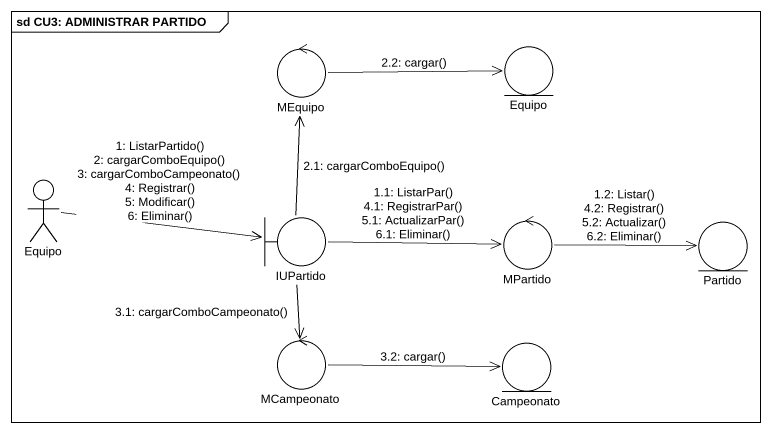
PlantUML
@startuml
mainframe sd CU3: ADMINISTRAR PARTIDO
control MEquipo
entity Equipo
actor "Equipo" as Equipo_2 #FFFFFF
boundary IUPartido
control MPartido
entity Partido
control MCampeonato
entity Campeonato
Equipo_2 -right-> IUPartido : 1: ListarPartido()\n2: cargarComboEquipo()\n3: cargarComboCampeonato()\n4: Registrar()\n5: Modificar()\n6: Eliminar()
IUPartido -right-> MPartido : 1.1: ListarPar()\n4.1: RegistrarPar()\n5.1: ActualizarPar()\n6.1: Eliminar()
MPartido -right-> Partido : 1.2: Listar()\n4.2: Registrar()\n5.2: Actualizar()\n6.2: Eliminar()
IUPartido -up-> MEquipo : 2.1: cargarComboEquipo()
MEquipo -right-> Equipo : 2.2: cargar()
IUPartido --> MCampeonato : 3.1: cargarComboCampeonato()
MCampeonato -right-> Campeonato : 3.2: cargar()
@enduml
